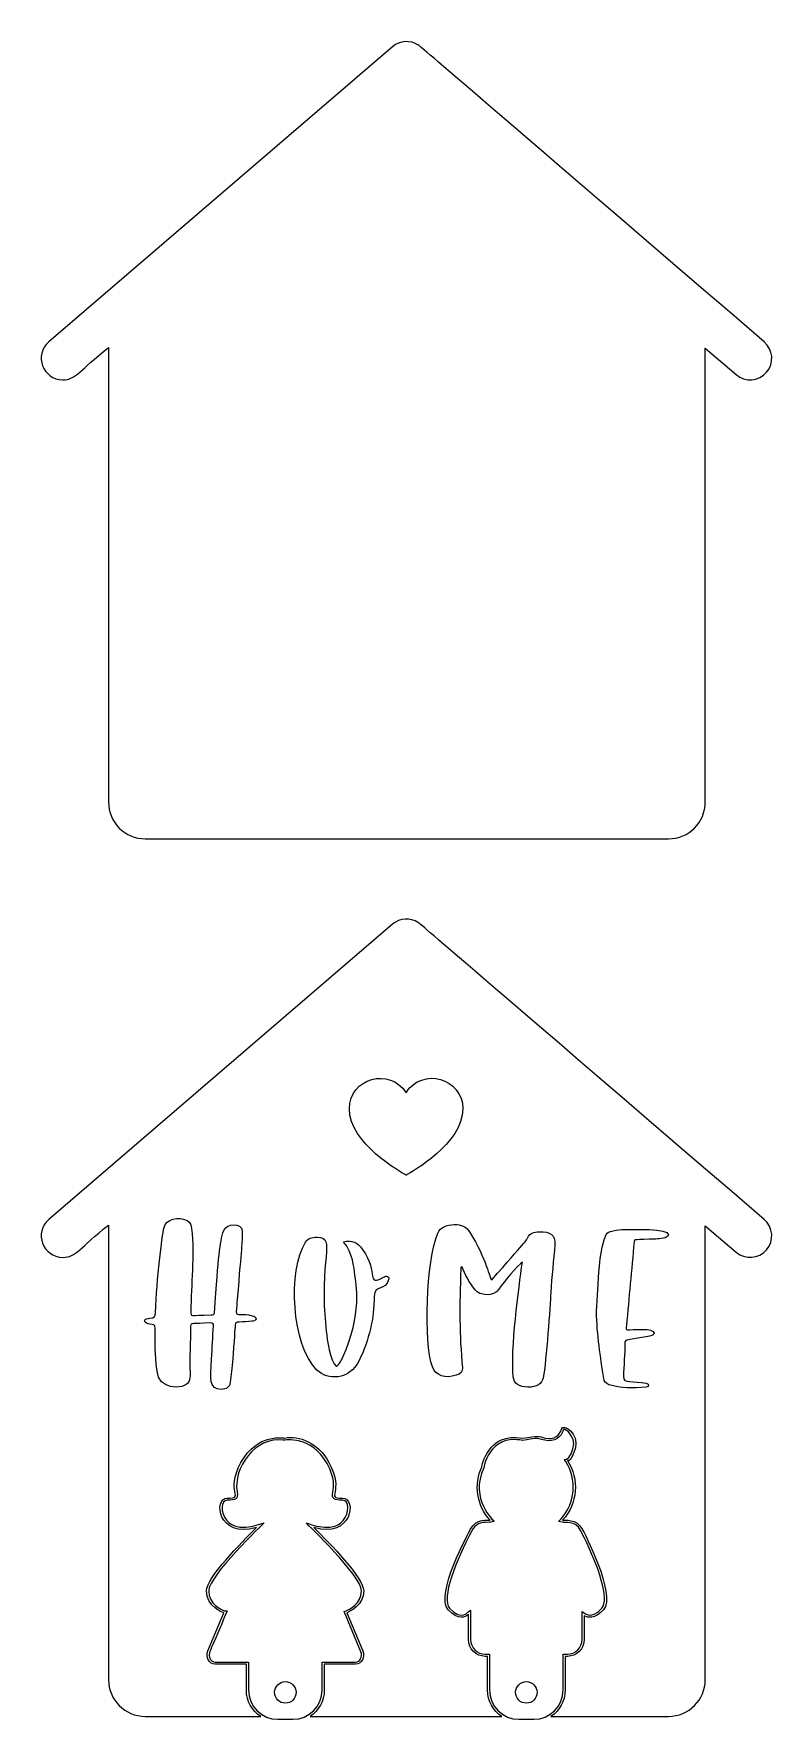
# Model space of a CAD drawing. Header units: inches. Extents: x 8.1 to 12.9, y -7.5 to 3.4.
import ezdxf

# ---------------------------------------------------------------- set-up
doc = ezdxf.new("R2010")
doc.units = ezdxf.units.IN
doc.header["$MEASUREMENT"] = 0
doc.layers.add('_U+0421_U+043B_U+043E_U+0439 1', color=7, linetype='Continuous')

msp = doc.modelspace()

# ---------------------------------------------------------------- linework, layer by layer
at = {"layer": '_U+0421_U+043B_U+043E_U+0439 1', "color": 1, "lineweight": 9, "true_color": 0xff0000}
for points, knots in [([(12.817, 1.375), (12.875, 1.325), (12.882, 1.237), (12.832, 1.179), (12.782, 1.121), (12.694, 1.114), (12.636, 1.164), (12.636, 1.164), (12.437, 1.335), (12.437, 1.335), (12.437, 1.335), (12.437, -1.591), (12.437, -1.591), (12.437, -1.722), (12.331, -1.828), (12.2, -1.828), (12.2, -1.828), (8.827, -1.828), (8.827, -1.828), (8.696, -1.828), (8.59, -1.722), (8.59, -1.591), (8.59, -1.591), (8.59, 1.339), (8.59, 1.339), (8.402, 1.19), (8.381, 1.131), (8.296, 1.131), (8.167, 1.131), (8.108, 1.291), (8.205, 1.375), (8.205, 1.375), (10.421, 3.278), (10.421, 3.278), (10.468, 3.318), (10.536, 3.322), (10.588, 3.288), (10.6, 3.28), (10.503, 3.362), (12.817, 1.375)], [0, 0, 0, 0, 1, 1, 1, 2, 2, 2, 3, 3, 3, 4, 4, 4, 5, 5, 5, 6, 6, 6, 7, 7, 7, 8, 8, 8, 9, 9, 9, 10, 10, 10, 11, 11, 11, 12, 12, 12, 13, 13, 13, 13]), ([(12.817, -4.282), (12.875, -4.332), (12.882, -4.419), (12.832, -4.478), (12.782, -4.536), (12.694, -4.542), (12.636, -4.493), (12.636, -4.493), (12.437, -4.322), (12.437, -4.322), (12.437, -4.322), (12.437, -7.248), (12.437, -7.248), (12.437, -7.379), (12.331, -7.485), (12.2, -7.485), (12.2, -7.485), (11.442, -7.485), (11.442, -7.485), (11.498, -7.449), (11.534, -7.387), (11.534, -7.315), (11.534, -7.315), (11.534, -7.098), (11.534, -7.098), (11.534, -7.098), (11.548, -7.098), (11.548, -7.098), (11.608, -7.098), (11.657, -7.05), (11.657, -6.99), (11.657, -6.99), (11.657, -6.836), (11.657, -6.836), (11.68, -6.85), (11.723, -6.86), (11.78, -6.798), (11.868, -6.701), (11.648, -6.286), (11.645, -6.281), (11.645, -6.281), (11.645, -6.281), (11.645, -6.281), (11.608, -6.206), (11.528, -6.223), (11.517, -6.221), (11.615, -6.114), (11.626, -5.955), (11.549, -5.836), (11.549, -5.836), (11.575, -5.847), (11.6, -5.754), (11.624, -5.662), (11.519, -5.595), (11.51, -5.633), (11.502, -5.671), (11.461, -5.706), (11.405, -5.691), (11.361, -5.68), (11.363, -5.674), (11.258, -5.692), (11.035, -5.65), (10.996, -5.876), (10.996, -5.876), (10.944, -5.989), (10.963, -6.125), (11.05, -6.221), (11.039, -6.223), (10.96, -6.205), (10.922, -6.281), (10.919, -6.287), (10.691, -6.701), (10.779, -6.798), (10.843, -6.869), (10.89, -6.846), (10.91, -6.829), (10.91, -6.829), (10.91, -6.99), (10.91, -6.99), (10.91, -7.05), (10.959, -7.098), (11.019, -7.098), (11.019, -7.098), (11.033, -7.098), (11.033, -7.098), (11.033, -7.098), (11.033, -7.315), (11.033, -7.315), (11.033, -7.387), (11.069, -7.449), (11.125, -7.485), (11.125, -7.485), (9.889, -7.485), (9.889, -7.485), (9.944, -7.449), (9.981, -7.387), (9.981, -7.315), (9.981, -7.315), (9.981, -7.149), (9.981, -7.149), (9.981, -7.149), (10.183, -7.149), (10.183, -7.149), (10.221, -7.149), (10.246, -7.102), (10.23, -7.062), (10.23, -7.062), (10.127, -6.817), (10.127, -6.817), (10.144, -6.81), (10.235, -6.771), (10.235, -6.675), (10.235, -6.594), (10.015, -6.367), (9.914, -6.268), (10.161, -6.34), (10.192, -6.078), (10.099, -6.078), (9.981, -6.078), (10.117, -6.043), (10.011, -5.849), (9.941, -5.72), (9.819, -5.673), (9.725, -5.691), (9.725, -5.691), (9.55, -5.656), (9.444, -5.849), (9.339, -6.043), (9.474, -6.078), (9.356, -6.078), (9.263, -6.078), (9.295, -6.342), (9.544, -6.267), (9.444, -6.366), (9.222, -6.593), (9.222, -6.675), (9.222, -6.78), (9.333, -6.818), (9.333, -6.818), (9.333, -6.818), (9.231, -7.062), (9.231, -7.062), (9.214, -7.102), (9.239, -7.149), (9.277, -7.149), (9.277, -7.149), (9.479, -7.149), (9.479, -7.149), (9.479, -7.149), (9.479, -7.315), (9.479, -7.315), (9.479, -7.387), (9.516, -7.449), (9.571, -7.485), (9.571, -7.485), (8.827, -7.485), (8.827, -7.485), (8.696, -7.485), (8.59, -7.379), (8.59, -7.248), (8.59, -7.248), (8.59, -4.318), (8.59, -4.318), (8.402, -4.467), (8.381, -4.526), (8.296, -4.526), (8.167, -4.526), (8.108, -4.365), (8.205, -4.282), (8.205, -4.282), (10.421, -2.379), (10.421, -2.379), (10.467, -2.339), (10.536, -2.334), (10.588, -2.369), (10.6, -2.377), (10.504, -2.296), (12.817, -4.282)], [0, 0, 0, 0, 1, 1, 1, 2, 2, 2, 3, 3, 3, 4, 4, 4, 5, 5, 5, 6, 6, 6, 7, 7, 7, 8, 8, 8, 9, 9, 9, 10, 10, 10, 11, 11, 11, 12, 12, 12, 13, 13, 13, 14, 14, 14, 15, 15, 15, 16, 16, 16, 17, 17, 17, 18, 18, 18, 19, 19, 19, 20, 20, 20, 21, 21, 21, 22, 22, 22, 23, 23, 23, 24, 24, 24, 25, 25, 25, 26, 26, 26, 27, 27, 27, 28, 28, 28, 29, 29, 29, 30, 30, 30, 31, 31, 31, 32, 32, 32, 33, 33, 33, 34, 34, 34, 35, 35, 35, 36, 36, 36, 37, 37, 37, 38, 38, 38, 39, 39, 39, 40, 40, 40, 41, 41, 41, 42, 42, 42, 43, 43, 43, 44, 44, 44, 45, 45, 45, 46, 46, 46, 47, 47, 47, 48, 48, 48, 49, 49, 49, 50, 50, 50, 51, 51, 51, 52, 52, 52, 53, 53, 53, 54, 54, 54, 55, 55, 55, 56, 56, 56, 57, 57, 57, 58, 58, 58, 59, 59, 59, 59]), ([(10.51, -3.995), (10.544, -3.977), (10.874, -3.792), (10.874, -3.569), (10.874, -3.37), (10.612, -3.298), (10.508, -3.465), (10.404, -3.298), (10.143, -3.371), (10.143, -3.569), (10.143, -3.792), (10.473, -3.977), (10.507, -3.995), (10.507, -3.995), (10.507, -3.997), (10.507, -3.997), (10.507, -3.997), (10.507, -3.997), (10.508, -3.996), (10.509, -3.997), (10.51, -3.997), (10.51, -3.997), (10.51, -3.997), (10.51, -3.995), (10.51, -3.995)], [0, 0, 0, 0, 1, 1, 1, 2, 2, 2, 3, 3, 3, 4, 4, 4, 5, 5, 5, 6, 6, 6, 7, 7, 7, 8, 8, 8, 8]), ([(9.514, -4.938), (9.526, -4.937), (9.54, -4.934), (9.542, -4.923), (9.543, -4.912), (9.529, -4.907), (9.517, -4.903), (9.456, -4.883), (9.411, -4.91), (9.414, -4.878), (9.416, -4.851), (9.417, -4.823), (9.42, -4.796), (9.448, -4.44), (9.453, -4.448), (9.452, -4.354), (9.451, -4.303), (9.348, -4.307), (9.333, -4.353), (9.305, -4.438), (9.301, -4.508), (9.273, -4.883), (9.272, -4.894), (9.266, -4.897), (9.252, -4.897), (9.114, -4.899), (9.121, -4.91), (9.121, -4.876), (9.121, -4.698), (9.147, -4.518), (9.125, -4.34), (9.122, -4.321), (9.119, -4.301), (9.097, -4.289), (9.04, -4.258), (8.958, -4.281), (8.948, -4.333), (8.935, -4.396), (8.9, -4.661), (8.894, -4.883), (8.893, -4.905), (8.887, -4.917), (8.856, -4.918), (8.843, -4.919), (8.823, -4.922), (8.823, -4.935), (8.823, -4.95), (8.842, -4.953), (8.858, -4.957), (8.876, -4.961), (8.892, -4.955), (8.891, -4.985), (8.889, -5.072), (8.89, -5.16), (8.902, -5.246), (8.906, -5.275), (8.909, -5.304), (8.932, -5.328), (8.96, -5.356), (9.015, -5.37), (9.062, -5.358), (9.11, -5.346), (9.118, -5.318), (9.116, -5.273), (9.113, -5.172), (9.118, -5.071), (9.119, -4.97), (9.119, -4.944), (9.133, -4.956), (9.243, -4.949), (9.263, -4.948), (9.268, -4.953), (9.267, -4.968), (9.262, -5.039), (9.258, -5.111), (9.255, -5.182), (9.247, -5.31), (9.236, -5.379), (9.318, -5.377), (9.352, -5.376), (9.371, -5.363), (9.375, -5.331), (9.419, -4.941), (9.391, -4.944), (9.432, -4.943), (9.46, -4.943), (9.487, -4.941), (9.514, -4.938)], [0, 0, 0, 0, 1, 1, 1, 2, 2, 2, 3, 3, 3, 4, 4, 4, 5, 5, 5, 6, 6, 6, 7, 7, 7, 8, 8, 8, 9, 9, 9, 10, 10, 10, 11, 11, 11, 12, 12, 12, 13, 13, 13, 14, 14, 14, 15, 15, 15, 16, 16, 16, 17, 17, 17, 18, 18, 18, 19, 19, 19, 20, 20, 20, 21, 21, 21, 22, 22, 22, 23, 23, 23, 24, 24, 24, 25, 25, 25, 26, 26, 26, 27, 27, 27, 28, 28, 28, 29, 29, 29, 29]), ([(11.468, -4.44), (11.472, -4.385), (11.437, -4.358), (11.366, -4.361), (11.332, -4.362), (11.304, -4.371), (11.293, -4.399), (11.286, -4.414), (11.275, -4.428), (11.06, -4.672), (11.045, -4.663), (11.03, -4.541), (10.917, -4.361), (10.897, -4.33), (10.864, -4.313), (10.818, -4.315), (10.769, -4.318), (10.73, -4.33), (10.713, -4.37), (10.637, -4.547), (10.621, -5.076), (10.678, -5.232), (10.698, -5.288), (10.762, -5.31), (10.832, -5.286), (10.86, -5.277), (10.874, -5.262), (10.872, -5.239), (10.851, -5.021), (10.852, -4.848), (10.861, -4.599), (10.861, -4.595), (10.859, -4.589), (10.867, -4.585), (10.89, -4.64), (10.912, -4.683), (10.953, -4.736), (10.981, -4.773), (11.073, -4.782), (11.106, -4.732), (11.139, -4.681), (11.23, -4.574), (11.258, -4.558), (11.235, -4.722), (11.181, -5.122), (11.199, -5.297), (11.204, -5.339), (11.236, -5.362), (11.294, -5.363), (11.35, -5.364), (11.384, -5.343), (11.392, -5.302), (11.413, -5.196), (11.437, -4.832), (11.441, -4.754), (11.446, -4.649), (11.46, -4.545), (11.468, -4.44)], [0, 0, 0, 0, 1, 1, 1, 2, 2, 2, 3, 3, 3, 4, 4, 4, 5, 5, 5, 6, 6, 6, 7, 7, 7, 8, 8, 8, 9, 9, 9, 10, 10, 10, 11, 11, 11, 12, 12, 12, 13, 13, 13, 14, 14, 14, 15, 15, 15, 16, 16, 16, 17, 17, 17, 18, 18, 18, 19, 19, 19, 19]), ([(12.119, -4.408), (12.14, -4.407), (12.199, -4.404), (12.199, -4.381), (12.199, -4.337), (11.976, -4.346), (11.899, -4.347), (11.874, -4.347), (11.85, -4.352), (11.826, -4.36), (11.808, -4.365), (11.799, -4.375), (11.793, -4.389), (11.77, -4.453), (11.761, -4.518), (11.755, -4.583), (11.745, -4.684), (11.741, -4.786), (11.736, -4.874), (11.738, -5.028), (11.761, -5.167), (11.783, -5.307), (11.785, -5.324), (11.794, -5.34), (11.815, -5.347), (11.893, -5.371), (11.974, -5.372), (12.055, -5.363), (12.075, -5.36), (12.079, -5.343), (12.056, -5.338), (11.974, -5.32), (11.906, -5.342), (11.909, -5.295), (11.914, -5.222), (11.917, -5.149), (11.919, -5.076), (11.92, -5.064), (11.927, -5.059), (11.942, -5.057), (12.085, -5.034), (12.106, -5.033), (12.107, -5.015), (12.107, -4.996), (12.064, -4.991), (12.046, -4.991), (11.913, -4.99), (11.926, -5.004), (11.929, -4.966), (11.945, -4.787), (11.962, -4.607), (11.978, -4.427), (11.979, -4.408), (11.984, -4.413), (12.119, -4.408)], [0, 0, 0, 0, 1, 1, 1, 2, 2, 2, 3, 3, 3, 4, 4, 4, 5, 5, 5, 6, 6, 6, 7, 7, 7, 8, 8, 8, 9, 9, 9, 10, 10, 10, 11, 11, 11, 12, 12, 12, 13, 13, 13, 14, 14, 14, 15, 15, 15, 16, 16, 16, 17, 17, 17, 18, 18, 18, 18]), ([(10.396, -4.67), (10.398, -4.662), (10.399, -4.653), (10.389, -4.649), (10.379, -4.644), (10.371, -4.65), (10.363, -4.654), (10.247, -4.717), (10.336, -4.628), (10.228, -4.475), (10.194, -4.426), (10.161, -4.416), (10.105, -4.425), (10.166, -4.501), (10.171, -4.588), (10.179, -4.641), (10.185, -4.691), (10.229, -4.89), (10.099, -5.173), (10.091, -5.193), (10.079, -5.211), (10.06, -5.23), (10.016, -5.192), (10, -5.055), (9.994, -5.002), (9.939, -4.53), (10.065, -4.398), (9.935, -4.396), (9.901, -4.395), (9.876, -4.405), (9.86, -4.429), (9.746, -4.609), (9.769, -5.093), (9.934, -5.253), (10.001, -5.318), (10.142, -5.322), (10.206, -5.191), (10.27, -5.058), (10.302, -4.92), (10.303, -4.778), (10.304, -4.697), (10.376, -4.746), (10.396, -4.67)], [0, 0, 0, 0, 1, 1, 1, 2, 2, 2, 3, 3, 3, 4, 4, 4, 5, 5, 5, 6, 6, 6, 7, 7, 7, 8, 8, 8, 9, 9, 9, 10, 10, 10, 11, 11, 11, 12, 12, 12, 13, 13, 13, 14, 14, 14, 14]), ([(11.77, -6.788), (11.695, -6.871), (11.655, -6.813), (11.643, -6.81), (11.643, -6.81), (11.643, -6.989), (11.643, -6.989), (11.643, -7.042), (11.6, -7.084), (11.548, -7.084), (11.548, -7.084), (11.52, -7.084), (11.52, -7.084), (11.52, -7.084), (11.52, -7.315), (11.52, -7.315), (11.52, -7.419), (11.436, -7.504), (11.332, -7.504), (11.332, -7.504), (11.235, -7.504), (11.235, -7.504), (11.131, -7.504), (11.047, -7.419), (11.047, -7.315), (11.047, -7.315), (11.047, -7.084), (11.047, -7.084), (11.047, -7.084), (11.019, -7.084), (11.019, -7.084), (10.967, -7.084), (10.924, -7.042), (10.924, -6.989), (10.924, -6.989), (10.924, -6.8), (10.924, -6.8), (10.908, -6.809), (10.868, -6.876), (10.789, -6.788), (10.732, -6.725), (10.831, -6.481), (10.932, -6.29), (10.956, -6.245), (10.985, -6.233), (11.039, -6.234), (11.057, -6.235), (11.048, -6.234), (11.077, -6.229), (11.075, -6.225), (10.915, -6.085), (11.009, -5.882), (11.018, -5.829), (11.051, -5.765), (11.1, -5.732), (11.169, -5.684), (11.247, -5.706), (11.258, -5.706), (11.346, -5.694), (11.338, -5.688), (11.402, -5.705), (11.462, -5.721), (11.513, -5.684), (11.523, -5.636), (11.539, -5.63), (11.603, -5.682), (11.586, -5.751), (11.57, -5.82), (11.544, -5.83), (11.528, -5.83), (11.528, -5.83), (11.537, -5.843), (11.537, -5.843), (11.612, -5.958), (11.599, -6.11), (11.507, -6.211), (11.507, -6.211), (11.49, -6.229), (11.49, -6.229), (11.49, -6.229), (11.514, -6.234), (11.514, -6.234), (11.529, -6.238), (11.599, -6.219), (11.633, -6.287), (11.633, -6.287), (11.656, -6.333), (11.656, -6.333), (11.656, -6.333), (11.656, -6.332), (11.656, -6.332), (11.746, -6.515), (11.823, -6.73), (11.77, -6.788)], [0, 0, 0, 0, 1, 1, 1, 2, 2, 2, 3, 3, 3, 4, 4, 4, 5, 5, 5, 6, 6, 6, 7, 7, 7, 8, 8, 8, 9, 9, 9, 10, 10, 10, 11, 11, 11, 12, 12, 12, 13, 13, 13, 14, 14, 14, 15, 15, 15, 16, 16, 16, 17, 17, 17, 18, 18, 18, 19, 19, 19, 20, 20, 20, 21, 21, 21, 22, 22, 22, 23, 23, 23, 24, 24, 24, 25, 25, 25, 26, 26, 26, 27, 27, 27, 28, 28, 28, 29, 29, 29, 30, 30, 30, 31, 31, 31, 31]), ([(10.122, -6.804), (10.122, -6.804), (10.109, -6.809), (10.109, -6.809), (10.109, -6.809), (10.217, -7.068), (10.217, -7.068), (10.229, -7.098), (10.212, -7.135), (10.183, -7.135), (10.183, -7.135), (9.967, -7.135), (9.967, -7.135), (9.967, -7.135), (9.967, -7.315), (9.967, -7.315), (9.967, -7.419), (9.882, -7.504), (9.779, -7.504), (9.779, -7.504), (9.682, -7.504), (9.682, -7.504), (9.578, -7.504), (9.493, -7.419), (9.493, -7.315), (9.493, -7.315), (9.493, -7.135), (9.493, -7.135), (9.493, -7.135), (9.277, -7.135), (9.277, -7.135), (9.262, -7.135), (9.252, -7.124), (9.248, -7.118), (9.221, -7.077), (9.258, -7.054), (9.354, -6.804), (9.354, -6.804), (9.335, -6.804), (9.335, -6.804), (9.321, -6.798), (9.236, -6.762), (9.236, -6.675), (9.236, -6.579), (9.586, -6.246), (9.593, -6.238), (9.569, -6.241), (9.429, -6.309), (9.353, -6.222), (9.309, -6.171), (9.315, -6.091), (9.356, -6.091), (9.409, -6.091), (9.428, -6.086), (9.419, -6.038), (9.392, -5.886), (9.536, -5.68), (9.717, -5.704), (9.717, -5.704), (9.718, -5.705), (9.718, -5.705), (9.727, -5.706), (9.896, -5.668), (9.999, -5.856), (10.052, -5.953), (10.042, -6.006), (10.036, -6.038), (10.027, -6.086), (10.047, -6.091), (10.099, -6.091), (10.142, -6.091), (10.145, -6.173), (10.103, -6.222), (10.028, -6.309), (9.889, -6.242), (9.865, -6.239), (9.872, -6.247), (10.221, -6.579), (10.221, -6.675), (10.221, -6.761), (10.139, -6.797), (10.122, -6.804)], [0, 0, 0, 0, 1, 1, 1, 2, 2, 2, 3, 3, 3, 4, 4, 4, 5, 5, 5, 6, 6, 6, 7, 7, 7, 8, 8, 8, 9, 9, 9, 10, 10, 10, 11, 11, 11, 12, 12, 12, 13, 13, 13, 14, 14, 14, 15, 15, 15, 16, 16, 16, 17, 17, 17, 18, 18, 18, 19, 19, 19, 20, 20, 20, 21, 21, 21, 22, 22, 22, 23, 23, 23, 24, 24, 24, 25, 25, 25, 26, 26, 26, 27, 27, 27, 27]), ([(9.8, -7.33), (9.8, -7.292), (9.768, -7.261), (9.73, -7.261), (9.692, -7.261), (9.661, -7.292), (9.661, -7.33), (9.661, -7.369), (9.692, -7.4), (9.73, -7.4), (9.768, -7.4), (9.8, -7.369), (9.8, -7.33)], [0, 0, 0, 0, 1, 1, 1, 2, 2, 2, 3, 3, 3, 4, 4, 4, 4]), ([(11.353, -7.33), (11.353, -7.292), (11.322, -7.261), (11.283, -7.261), (11.245, -7.261), (11.214, -7.292), (11.214, -7.33), (11.214, -7.369), (11.245, -7.4), (11.283, -7.4), (11.322, -7.4), (11.353, -7.369), (11.353, -7.33)], [0, 0, 0, 0, 1, 1, 1, 2, 2, 2, 3, 3, 3, 4, 4, 4, 4])]:
    msp.add_open_spline(points, degree=3, knots=knots, dxfattribs=at)

doc.saveas('drawing.dxf')
